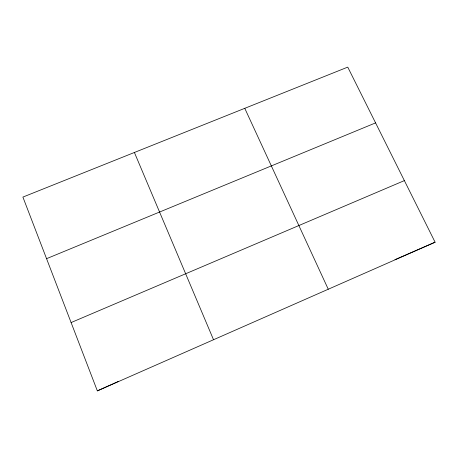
<?xml version="1.0" encoding="UTF-8"?>
<svg xmlns="http://www.w3.org/2000/svg" width="458" height="458" viewBox="0 0 458 458"><rect width="100%" height="100%" fill="white"/><g stroke="black" fill="none" stroke-linecap="round" stroke-linejoin="round"><path stroke-width="0.69" d="M97.348 390.88L435.1 242.202L347.754 67.12L22.9 197.083L97.348 390.88L109.33 385.481M109.891 385.235L112.628 383.999M113.155 383.764L116.63 382.195M117.105 381.983L118.496 381.359M394.951 259.669L435.1 242.202M71.099 322.558L404.368 180.607M46.561 258.678L375.577 122.893M244.767 108.317L328.26 289.233M134.4 152.474L213.525 339.739"/></g></svg>
